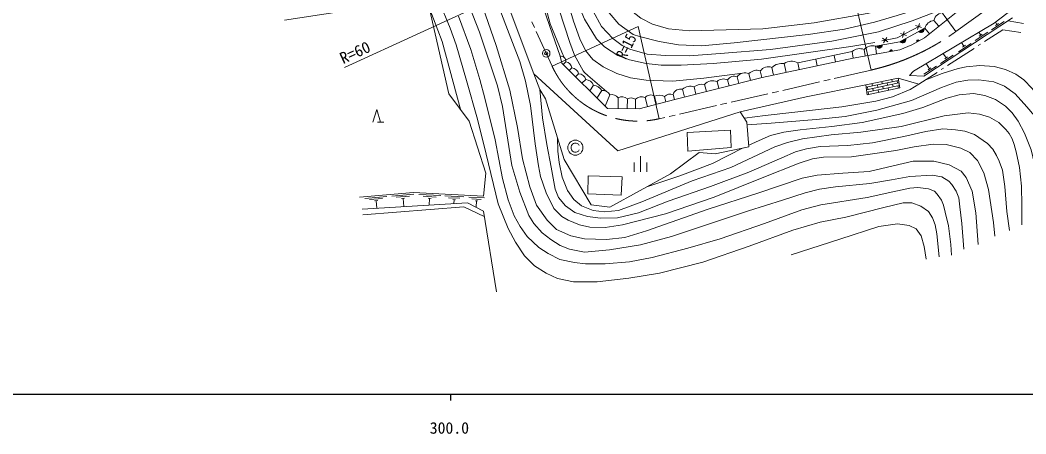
# Model space of a CAD drawing. Units: millimetres at full size, sheet at 1:1000; details may follow other scales. Extents: x 40000 to 680000, y 20000 to 380000.
# Drawn here: x 299760 to 459274, y 198715 to 264382 of the extents above; entities that cross this region are included whole.
import ezdxf
from ezdxf.enums import TextEntityAlignment as Align

# ---------------------------------------------------------------- set-up
doc = ezdxf.new("R2010")
doc.units = ezdxf.units.MM
doc.header["$LTSCALE"] = 1000
doc.header["$PDMODE"] = 32
doc.header["$PDSIZE"] = 500
doc.linetypes.add('CHAIN', pattern=[18.5, 12, -1.5, 3.5, -1.5])
for name, color, linetype, lineweight in [('M-BGD', 7, 'Continuous', 13), ('M-BMK', 2, 'Continuous', 13), ('M-BMK-ROW', 30, 'Continuous', 13), ('M-BMK-SRVR', 3, 'Continuous', 13), ('M-STR-HTXT', 7, 'Continuous', 13), ('M-STR-STRC', 7, 'Continuous', 13), ('M-TTL', 2, 'Continuous', 140), ('M-TTL-BAND', 7, 'Continuous', 25)]:
    doc.layers.add(name, color=color, linetype=linetype, lineweight=lineweight)
doc.styles.add('ＭＳ ゴシック', font='')
doc.styles.get('ＭＳ ゴシック').set_extended_font_data('MS Gothic')

msp = doc.modelspace()

# ---------------------------------------------------------------- hatches: boundary and pattern name
at = {"layer": 'M-BGD'}
for points in [[(443113, 263049, -0.82183), (442246, 262569)], [(436534, 260440, -0.82183), (435558, 260269)], [(440214, 261445, -0.82183), (439347, 260965)], [(441999, 260911, -0.4608), (442057, 261215, -0.4608), (442348, 261110)], [(437683, 259387, -0.4608), (437839, 259654, -0.4608), (438078, 259458)]]:
    msp.add_hatch(color=256, dxfattribs=at).paths.add_polyline_path(points)

# ---------------------------------------------------------------- linework, layer by layer
for p, q in [((442726, 263203), (441772, 263503)), ((442099, 262876), (442399, 263830)), ((444693, 264331), (445443, 263394)), ((453816, 262822), (455821, 264142)), ((454686, 263682), (454443, 264052)), ((454453, 263528), (454920, 263836)), ((456440, 264262), (458908, 263837)), ((436675, 260800), (437234, 261629)), ((440318, 261946), (439364, 262245)), ((439692, 261618), (439991, 262572)), ((443113, 263049), (442246, 262569)), ((451237, 261124), (453241, 262444)), ((452107, 261984), (451803, 262447)), ((451873, 261830), (452341, 262138)), ((436534, 260440), (435558, 260269)), ((437369, 260935), (436540, 261494)), ((440214, 261445), (439347, 260965)), ((441999, 260911), (442348, 261110)), ((448570, 259368), (450575, 260688)), ((449441, 260228), (449055, 260814)), ((449207, 260074), (449674, 260382)), ((428870, 258784), (429090, 257750)), ((433612, 259707), (433795, 258688)), ((437683, 259387), (438078, 259458)), ((445758, 257516), (447762, 258836)), ((446628, 258376), (446156, 259093)), ((446394, 258222), (446862, 258530)), ((386316, 257784), (385880, 257347)), ((418999, 256872), (419257, 255658)), ((420957, 257473), (421252, 256083)), ((425937, 258175), (426160, 257126)), ((443115, 255776), (445119, 257095)), ((443985, 256636), (443433, 257475)), ((387273, 256789), (386857, 256372)), ((388344, 255862), (387858, 255374)), ((413478, 255390), (413744, 254337)), ((415344, 255889), (415617, 254810)), ((417150, 256306), (417373, 255258)), ((443751, 256482), (444219, 256790)), ((389457, 254964), (388865, 254370)), ((390707, 254054), (390099, 253139)), ((406656, 253782), (406949, 252621)), ((408328, 254188), (408617, 253042)), ((410289, 254633), (410566, 253534)), ((411972, 254896), (412211, 253950)), ((433866, 254126), (434109, 252542)), ((439071, 254796), (433927, 253730)), ((439144, 254402), (433987, 253334)), ((439216, 254009), (434048, 252938)), ((434147, 253776), (434214, 253381)), ((434865, 254333), (434931, 253938)), ((435715, 254101), (435782, 253706)), ((436433, 254658), (436499, 254263)), ((436566, 253868), (436632, 253474)), ((437283, 254425), (437349, 254031)), ((437416, 253636), (437483, 253241)), ((438000, 254983), (438067, 254588)), ((438133, 254193), (438200, 253798)), ((438851, 254750), (438917, 254356)), ((438984, 253961), (439050, 253566)), ((438999, 255189), (439289, 253615)), ((392001, 253207), (391252, 251990)), ((393305, 252503), (392527, 250719)), ((394616, 252061), (394610, 250339)), ((398887, 252080), (399252, 250659)), ((400370, 252303), (400696, 251030)), ((401952, 252263), (402171, 251408)), ((403314, 252587), (403524, 251756)), ((404821, 253403), (405135, 252162)), ((439289, 253615), (434109, 252542)), ((434280, 252987), (434347, 252592)), ((434998, 253544), (435064, 253149)), ((435848, 253311), (435915, 252917)), ((396065, 251904), (396060, 250334)), ((397342, 251821), (397337, 250329)), ((355726, 248207), (356326, 250207)), ((356326, 250207), (356926, 248207)), ((356426, 248207), (357426, 248207)), ((398167, 242793), (398167, 240293)), ((397167, 241793), (397167, 240293)), ((399167, 241793), (399167, 240293)), ((357930, 236400), (354443, 236095)), ((362191, 236771), (358704, 236467)), ((361517, 236441), (359425, 236259)), ((360739, 236102), (360251, 236060)), ((360495, 236081), (360608, 234787)), ((366474, 236535), (362980, 236725)), ((365761, 236304), (363664, 236418)), ((364942, 236078), (364453, 236104)), ((364698, 236091), (364640, 235034)), ((370121, 236337), (367125, 236500)), ((369507, 236100), (367709, 236198)), ((373418, 236158), (370922, 236293)), ((357256, 236070), (355164, 235887)), ((356478, 235731), (355990, 235688)), ((356234, 235709), (356337, 234526)), ((368803, 235868), (368384, 235891)), ((368593, 235879), (368561, 235274)), ((372904, 235915), (371406, 235997)), ((372315, 235677), (371966, 235696)), ((372140, 235686), (372086, 234681))]:
    msp.add_line(p, q, dxfattribs=at)
for points in [[(345995, 314728), (349769, 311471), (358707, 304828), (367902, 298162), (370694, 295639), (372554, 293510), (375748, 289169), (378141, 285182), (379896, 281938), (381055, 278922), (383593, 271074), (386922, 260818), (387681, 258834), (389035, 256336), (389283, 256062), (389826, 255580), (392771, 253073)], [(348584, 314908), (350811, 312768), (359459, 305945), (366897, 300602), (370020, 297826), (373115, 294706), (375418, 291737), (377056, 289232), (379135, 286205), (381675, 281476), (383393, 277293), (385656, 270490), (387526, 264223), (388531, 261393), (389411, 259579), (390605, 258150), (392235, 256987), (394375, 255919), (396555, 255222), (399038, 254826), (400220, 254800), (403280, 254707), (408188, 255155), (414327, 255953)], [(351077, 315320), (353318, 313058), (357012, 309984), (369518, 300713), (373021, 297643), (374879, 295552), (376355, 293602), (379172, 289028), (382495, 282860), (384946, 277823), (386747, 272324), (388152, 267159), (389250, 264534), (391159, 261418), (392428, 260134), (394559, 258773), (396419, 258062), (399065, 257489), (401436, 257251), (404598, 257211), (409653, 257490), (417341, 258175), (431529, 260203), (435340, 260833)], [(385398, 258661), (381970, 268607), (374833, 282860), (368784, 288888), (359380, 296597), (354933, 299218)], [(433866, 254126), (424419, 252216), (413978, 249840), (394533, 243647), (381229, 255879), (377305, 266293), (371047, 278356), (362631, 286873), (357766, 290994), (352169, 294292), (345589, 298107), (335659, 289422), (331934, 270568)], [(370201, 294052), (371774, 291993), (373689, 289007), (375735, 285454), (378636, 279050), (380895, 272968), (382966, 266951), (383841, 263810), (385699, 259295), (386069, 258445)], [(380448, 294041), (383452, 288799), (385170, 285265), (387350, 280860), (388749, 277439), (390927, 270745), (392071, 267238), (393166, 265532), (394742, 263724), (396968, 262102), (397982, 261757), (401097, 261012), (404155, 260458), (407817, 260319), (413030, 260795), (424741, 262094), (430525, 262968), (435272, 264062), (438882, 265124), (443303, 266495), (445338, 267170)], [(384533, 290738), (388859, 282029), (390763, 277551), (392812, 271570), (393561, 269733), (394486, 268184), (395737, 266667), (398186, 264667), (400058, 263735), (402596, 263004), (405911, 262699), (417569, 262996), (425701, 263932), (434128, 265441), (439586, 266659), (444930, 268609)], [(482524, 290204), (480477, 289115), (480022, 287833), (460924, 275788), (443187, 261587), (441160, 260434), (439283, 259675), (431905, 258348), (417470, 255278), (403604, 251776), (397956, 250327), (392902, 250345), (385700, 257526), (385398, 258661)], [(491746, 287691), (482693, 284486), (473946, 278097), (465000, 272132), (454223, 263884), (441442, 256293), (440816, 255592), (443079, 255464), (457146, 264727)], [(366994, 275330), (368771, 271786), (370034, 269143), (372613, 262489), (375465, 253949), (376256, 250655), (377738, 241314), (378993, 237070), (380427, 233393), (381221, 232092), (382536, 230631), (383935, 229545), (385411, 228605), (386911, 228032), (389258, 227577), (393247, 227917), (398144, 228729), (403082, 230029), (406891, 231330), (415307, 234089)], [(372327, 268903), (375276, 260370), (377450, 253238), (378639, 247327), (379425, 242387), (380618, 237931), (381668, 235007), (383357, 232657), (384814, 231177), (387106, 230147), (389276, 229683), (392768, 229574), (395665, 229858), (399103, 230932), (408892, 234381), (416757, 236913), (423818, 239293), (426154, 239792), (430267, 240086), (434427, 240362), (438233, 241241), (441384, 242014), (444660, 242018), (447099, 241432), (449016, 240392), (449828, 239381), (450772, 237259), (451313, 233804), (451688, 228761)], [(341675, 264349), (355214, 266419), (364646, 266380), (367763, 252655), (370965, 248326), (373600, 240104), (373263, 236436), (362165, 237040), (353575, 236291)], [(366247, 267344), (367980, 263099), (368899, 260450), (370562, 254816), (372288, 248659), (373661, 243127), (375595, 235204), (377144, 231329), (378341, 229153), (379763, 226968), (381325, 225410), (383211, 224216), (385006, 223354), (387548, 222834), (391279, 222849), (396281, 223425), (401160, 224212), (408064, 225979), (415406, 228496), (422298, 231028), (426648, 232311), (430719, 233092), (436726, 234649), (439818, 235386), (441170, 235377), (442607, 234880), (443806, 234012), (444458, 233014), (444901, 231909), (445139, 230443), (445526, 226805)], [(375309, 267427), (377856, 260802), (379010, 257795), (379930, 254689), (380707, 250819), (381457, 244721), (381984, 241270), (382299, 239569), (383202, 236987), (384417, 234508), (385693, 233237), (386682, 232656), (388484, 231870), (390133, 231503), (392575, 231479), (395276, 231876), (402122, 233637), (409827, 236306), (417441, 239360), (423320, 241696), (425425, 242342), (427172, 242609), (431643, 242696), (438654, 243664), (441572, 244270), (444573, 244708), (446628, 244644), (448964, 244061), (450403, 243346), (451609, 242115), (452626, 240150), (453348, 237499), (454120, 232243), (454328, 230111)], [(369683, 250059), (366723, 261004), (364646, 266380)], [(369265, 265011), (371224, 259726), (372675, 254967), (373457, 252018), (375116, 245391), (376284, 239243), (377166, 235864), (378112, 233299), (379071, 231643), (380168, 230051), (382003, 228320), (383502, 227324), (385373, 226394), (387711, 225908), (389413, 225699), (392550, 225689), (396433, 226028), (399992, 226691), (405667, 228183), (410771, 229687), (417831, 232088), (423738, 234258), (426776, 235083), (434123, 236236), (438194, 237145), (440857, 237714), (442140, 237811), (443808, 237631), (444758, 237249), (445229, 236745), (445867, 235820), (446223, 234987), (446495, 233925), (446977, 231743), (447381, 228791), (447480, 227054)], [(390628, 265824), (391982, 263353), (393741, 261442), (395250, 260376), (396464, 259769), (399219, 258989), (402109, 258742), (405928, 258714), (410809, 259092), (418753, 259690), (428478, 261019), (435880, 262540), (441243, 264244), (445245, 265780)], [(442527, 263498), (438865, 261586), (436420, 261110)], [(435594, 259012), (435441, 260248), (439265, 260920), (443236, 263117), (443963, 262208)], [(431905, 258348), (431719, 259377), (423079, 257581), (423305, 256519)], [(443162, 254778), (445971, 255912), (448558, 256726), (449787, 256973), (451957, 257178), (454259, 257006), (456047, 256553), (457689, 255805), (458946, 254897), (460277, 253551), (461681, 251662), (463018, 249500), (464385, 247107), (465069, 245383), (465608, 242692), (465835, 239878), (465893, 237624), (466067, 235097)], [(413978, 249840), (415036, 248201), (415331, 244274), (409991, 243144), (407465, 243376), (402910, 240000), (393289, 234714), (390354, 235055), (386025, 242235), (383108, 251864), (382171, 253386), (381229, 255879)], [(414640, 248815), (417931, 249229), (422177, 249693), (430103, 250634), (435454, 251523), (438128, 252215), (440945, 253370), (442279, 254205)], [(415070, 247750), (418882, 248049), (426030, 248608), (430597, 249089), (435629, 250091), (441129, 251602), (445881, 253704), (448243, 254525), (450085, 254829), (451801, 254920), (454180, 254564), (455906, 253909), (457568, 252671), (459418, 250633), (460638, 249175), (461924, 247140), (462815, 244931), (463241, 242489), (463378, 240338), (463312, 238233), (463185, 236385), (463406, 234223)], [(442279, 254205), (438999, 255189), (433866, 254126)], [(382171, 253386), (382611, 248857), (383272, 244617), (384006, 241038), (384643, 237575), (385138, 236250), (386246, 234918), (387764, 233874), (389732, 233218), (391825, 232947), (394484, 233011), (397853, 233783), (402540, 235648), (409280, 237958), (415314, 240253), (420546, 242549), (422758, 243491), (424463, 243969), (426650, 244309), (431039, 244488), (434969, 244912), (439942, 245899), (443423, 246708), (446095, 247116), (448136, 246969), (449576, 246738), (451113, 246224), (453206, 244816), (454058, 243881), (454630, 242889), (455062, 242015)], [(415312, 244524), (417442, 245495), (418780, 246043), (420895, 246575), (423451, 246974), (428495, 247482), (433329, 248109), (439757, 249559), (442933, 250487), (446747, 251994), (448673, 252502), (450941, 252721), (452769, 252424), (454469, 251791), (456047, 250711), (457123, 249672), (458051, 248357), (459077, 246415), (460090, 243792), (460657, 241598), (460934, 238722), (460852, 236515), (460848, 234886), (461137, 232965)], [(384973, 245706), (385038, 243588), (385236, 241774), (385744, 239472), (386576, 237317), (387575, 235910), (388800, 234910), (390649, 234156), (392464, 233948), (394637, 234164), (398362, 235533), (406336, 238851), (412491, 241010), (419438, 244270), (421451, 244975), (423836, 245531), (428410, 246196), (433114, 246584), (439492, 247522), (446322, 249168), (450107, 249671), (451915, 249435), (453483, 248977), (454967, 248118), (456091, 247034), (456601, 246402), (457076, 245519), (457409, 244649), (457730, 243466)], [(399136, 237927), (404387, 239693), (409572, 241617), (414442, 244086)], [(457730, 243466), (458271, 240992), (458596, 238024), (458632, 234977), (458623, 231872)], [(455062, 242015), (455585, 240587), (455955, 237979), (456274, 234011), (456660, 230988)], [(415307, 234089), (420662, 235824), (424279, 236979), (426522, 237558), (429066, 237935), (434532, 238454), (437980, 239054), (440874, 239581), (444427, 239755), (445949, 239491), (447030, 238839), (447555, 238306), (448222, 237260), (448644, 236161), (448823, 234769), (449140, 232109), (449411, 228010)], [(354016, 234383), (370712, 235405), (373240, 234073), (375288, 221285)], [(373375, 233231), (370117, 234726), (354095, 233453)], [(422051, 227119), (429743, 229637), (435966, 231642), (438898, 232063), (440743, 231803), (441870, 231280), (442686, 230157), (443144, 228469), (443448, 226464)]]:
    msp.add_lwpolyline(points, dxfattribs=at)
for points in [[(405563, 246562), (412413, 246926), (412514, 244154), (405686, 243594)], [(389839, 239660), (395247, 239493), (395094, 236585), (389777, 236810)]]:
    msp.add_lwpolyline(points, close=True, dxfattribs=at)
for centre, radius, start, end in [((446244, 264000), 1586, 89.40799, 167.97508), ((444970, 262517), 1835, 98.67857, 160.9292), ((442633, 262895), 505, 220.12204, 17.78023), ((434960, 258511), 1803, 74.52495, 138.41464), ((436029, 260451), 505, 201.14143, 358.79962), ((439733, 261291), 505, 220.12204, 17.78023), ((442158, 261038), 203, 20.67167, 218.59506), ((385510, 257859), 810, 354.68045, 97.93767), ((432905, 258168), 1693, 65.33702, 134.47863), ((437875, 259454), 203, 1.23048, 199.15387), ((386017, 256539), 1281, 11.26053, 76.47522), ((418432, 255424), 1556, 68.61888, 145.45797), ((420587, 255188), 2315, 80.82152, 133.3196), ((422097, 255967), 1889, 58.66458, 127.11799), ((387178, 255597), 1196, 12.79343, 85.46803), ((388305, 254675), 1188, 14.08768, 88.08517), ((413021, 254237), 1239, 68.38714, 147.86841), ((414740, 254410), 1597, 67.76255, 142.18376), ((416553, 254773), 1645, 68.71168, 137.2959), ((389291, 253423), 1550, 24.00274, 83.86448), ((390469, 252277), 1792, 31.26238, 82.37619), ((406060, 252036), 1845, 71.1772, 132.18764), ((407927, 252188), 2039, 78.67861, 128.58036), ((409624, 253020), 1744, 67.57405, 137.98959), ((411320, 253558), 1489, 64.02209, 133.79251), ((392187, 251992), 1230, 24.55579, 98.68337), ((393656, 251379), 1177, 35.37267, 107.35026), ((395229, 250955), 1264, 48.61777, 119.02778), ((398314, 250758), 1441, 66.56716, 132.44133), ((399746, 251410), 1089, 55.07955, 142.03038), ((401118, 250594), 1866, 63.45636, 113.65266), ((402915, 251238), 1407, 73.53739, 133.23104), ((404495, 252206), 1240, 74.72822, 162.13197), ((396627, 250673), 1353, 58.07651, 114.52437)]:
    msp.add_arc(centre, radius, start, end, dxfattribs=at)
at = {"layer": 'M-BMK'}
for p, q in [((448171, 262565), (453028, 266087)), ((381329, 263185), (380912, 264094)), ((384123, 257095), (381621, 262548)), ((434740, 256459), (428893, 255115)), ((426554, 254578), (420706, 253233)), ((428210, 254958), (427236, 254734)), ((418367, 252696), (412520, 251352)), ((420024, 253077), (419049, 252853)), ((410181, 250814), (404333, 249470)), ((411837, 251195), (410863, 250971)), ((401994, 248932), (401117, 248731)), ((403651, 249313), (402676, 249089))]:
    msp.add_line(p, q, dxfattribs=at)
at = {"layer": 'M-BMK', "linetype": 'CHAIN'}
msp.add_arc((397757, 263349), 15000, 204.64343, 282.9453, dxfattribs=at)
at = {"layer": 'M-BMK-ROW', "color": 7}
for p, q in [((455634, 262860), (452733, 260980)), ((458489, 262425), (455634, 262860)), ((452062, 260545), (451726, 260327)), ((451054, 259892), (446859, 257173)), ((445180, 256085), (442279, 254205)), ((446187, 256738), (445852, 256520))]:
    msp.add_line(p, q, dxfattribs=at)
at = {"layer": 'M-BMK-SRVR'}
msp.add_circle((383199, 259108), 600, dxfattribs=at)
msp.add_point((383199, 259108), dxfattribs=at)
at = {"layer": 'M-STR-HTXT'}
for p, q in [((434740, 256459), (428020, 285697)), ((448171, 262565), (430560, 286852)), ((378485, 269385), (351217, 256876)), ((384123, 257095), (397757, 263349)), ((401117, 248731), (397757, 263349))]:
    msp.add_line(p, q, dxfattribs=at)
at = {"layer": 'M-STR-STRC'}
for p, q in [((387223, 244496), (387163, 244256)), ((387163, 244256), (387163, 244016)), ((387343, 244676), (387223, 244496)), ((387523, 244796), (387343, 244676)), ((387703, 244856), (387523, 244796)), ((387943, 244856), (387703, 244856)), ((388123, 244796), (387943, 244856)), ((388303, 244676), (388123, 244796)), ((388423, 244496), (388303, 244676)), ((387163, 244016), (387223, 243776)), ((387223, 243776), (387343, 243596)), ((387343, 243596), (387523, 243476)), ((387523, 243476), (387703, 243416)), ((387703, 243416), (387943, 243416)), ((387943, 243416), (388123, 243476)), ((388123, 243476), (388303, 243596)), ((388303, 243596), (388423, 243776))]:
    msp.add_line(p, q, dxfattribs=at)
msp.add_circle((387823, 244136), 1200, dxfattribs=at)
at = {"layer": 'M-TTL', "linetype": 'CHAIN', "lineweight": 13}
msp.add_arc((426451, 292519), 37000, 282.94525, 305.94537, dxfattribs=at)
at = {"layer": 'M-TTL-BAND'}
for p, q in [((40000, 205000), (579000, 205000)), ((368000, 205000), (368000, 204000))]:
    msp.add_line(p, q, dxfattribs=at)

# ---------------------------------------------------------------- texts
at = {"layer": 'M-STR-HTXT', "style": 'ＭＳ ゴシック', "width": 0.8}
msp.add_text('R=15', height=1833, rotation=63.608, dxfattribs=at).set_placement((396316, 257777), align=Align.BOTTOM_LEFT)
at = {"layer": 'M-STR-HTXT', "style": 'ＭＳ ゴシック'}
msp.add_text('R=60', height=1833, rotation=24.643, dxfattribs=at).set_placement((351217, 256876), align=Align.BOTTOM_LEFT)
at = {"layer": 'M-TTL-BAND', "style": 'ＭＳ ゴシック'}
msp.add_text('300.0', height=1833, dxfattribs=at).set_placement((367844, 198195), align=Align.BOTTOM_CENTER)

doc.saveas('drawing.dxf')
